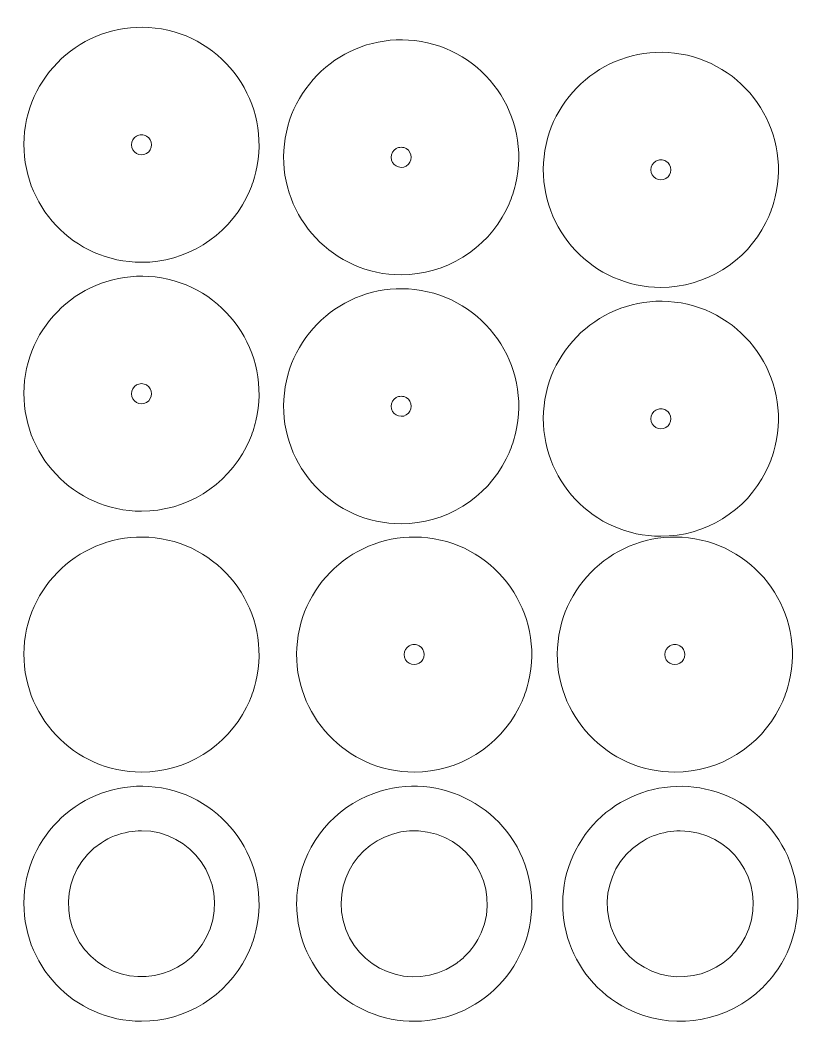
# Model space of a CAD drawing. Header units: centimetres. Extents: x -85 to 118, y -38 to 74.
# Drawn here: x 26.34 to 49.99, y 42.8 to 72.86 of the extents above; entities that cross this region are included whole.
import ezdxf

# ---------------------------------------------------------------- set-up
doc = ezdxf.new("R2010")
doc.units = ezdxf.units.CM
doc.header["$MEASUREMENT"] = 0

msp = doc.modelspace()

# ---------------------------------------------------------------- linework, layer by layer
at = {"lineweight": 9}
for points, knots in [([(33.16001, 67.76557), (33.24178, 67.97172), (33.29984, 68.12599), (33.35172, 68.34471), (33.35172, 68.34471), (33.8342, 70.3788), (32.42865, 72.3844), (30.35272, 72.62794), (30.35272, 72.62794), (28.35866, 72.86188), (26.56916, 71.36112), (26.45245, 69.3553), (26.45245, 69.3553), (26.33577, 67.34988), (27.93759, 65.65199), (29.94642, 65.65199), (29.94642, 65.65199), (31.26616, 65.65199), (32.48167, 66.40171), (33.07404, 67.58105), (33.07404, 67.58105), (33.07404, 67.58105), (33.16001, 67.76557), (33.16001, 67.76557)], [0, 0, 0, 0, 0.14285714, 0.14285714, 0.14285714, 0.14285714, 0.28571429, 0.28571429, 0.28571429, 0.28571429, 0.42857143, 0.42857143, 0.42857143, 0.42857143, 0.57142857, 0.57142857, 0.57142857, 0.57142857, 0.71428571, 0.71428571, 0.71428571, 0.71428571, 1, 1, 1, 1]), ([(40.89122, 67.39253), (40.97299, 67.59868), (41.03105, 67.75295), (41.08293, 67.97167), (41.08293, 67.97167), (41.56541, 70.00576), (40.15986, 72.01136), (38.08393, 72.2549), (38.08393, 72.2549), (36.08987, 72.48884), (34.30037, 70.98808), (34.18366, 68.98226), (34.18366, 68.98226), (34.06698, 66.97684), (35.6688, 65.27895), (37.67763, 65.27895), (37.67763, 65.27895), (38.99737, 65.27895), (40.21288, 66.02867), (40.80525, 67.20801), (40.80525, 67.20801), (40.80525, 67.20801), (40.89122, 67.39253), (40.89122, 67.39253)], [0, 0, 0, 0, 0.14285714, 0.14285714, 0.14285714, 0.14285714, 0.28571429, 0.28571429, 0.28571429, 0.28571429, 0.42857143, 0.42857143, 0.42857143, 0.42857143, 0.57142857, 0.57142857, 0.57142857, 0.57142857, 0.71428571, 0.71428571, 0.71428571, 0.71428571, 1, 1, 1, 1]), ([(48.62243, 67.01949), (48.7042, 67.22564), (48.76226, 67.37991), (48.81414, 67.59863), (48.81414, 67.59863), (49.29662, 69.63272), (47.89107, 71.63832), (45.81514, 71.88186), (45.81514, 71.88186), (43.82108, 72.1158), (42.03158, 70.61504), (41.91487, 68.60922), (41.91487, 68.60922), (41.79819, 66.6038), (43.40001, 64.90591), (45.40884, 64.90591), (45.40884, 64.90591), (46.72858, 64.90591), (47.94409, 65.65563), (48.53646, 66.83497), (48.53646, 66.83497), (48.53646, 66.83497), (48.62243, 67.01949), (48.62243, 67.01949)], [0, 0, 0, 0, 0.14285714, 0.14285714, 0.14285714, 0.14285714, 0.28571429, 0.28571429, 0.28571429, 0.28571429, 0.42857143, 0.42857143, 0.42857143, 0.42857143, 0.57142857, 0.57142857, 0.57142857, 0.57142857, 0.71428571, 0.71428571, 0.71428571, 0.71428571, 1, 1, 1, 1]), ([(29.94642, 69.45176), (29.99761, 69.44502), (30.04625, 69.44053), (30.09641, 69.41157), (30.09641, 69.41157), (30.29402, 69.29748), (30.29401, 69.00606), (30.09641, 68.89199), (30.09641, 68.89199), (29.89877, 68.77789), (29.64643, 68.92365), (29.64643, 69.15178), (29.64643, 69.15178), (29.64643, 69.25326), (29.70854, 69.36083), (29.79642, 69.41157), (29.79642, 69.41157), (29.84657, 69.44052), (29.89524, 69.44502), (29.94642, 69.45176)], [0, 0, 0, 0, 0.16666667, 0.16666667, 0.16666667, 0.16666667, 0.33333333, 0.33333333, 0.33333333, 0.33333333, 0.5, 0.5, 0.5, 0.5, 0.66666667, 0.66666667, 0.66666667, 0.66666667, 1, 1, 1, 1]), ([(37.67763, 69.07872), (37.72882, 69.07198), (37.77746, 69.06749), (37.82762, 69.03853), (37.82762, 69.03853), (38.02523, 68.92444), (38.02522, 68.63302), (37.82762, 68.51895), (37.82762, 68.51895), (37.62998, 68.40485), (37.37764, 68.55061), (37.37764, 68.77874), (37.37764, 68.77874), (37.37764, 68.88022), (37.43975, 68.98779), (37.52763, 69.03853), (37.52763, 69.03853), (37.57778, 69.06748), (37.62645, 69.07198), (37.67763, 69.07872)], [0, 0, 0, 0, 0.16666667, 0.16666667, 0.16666667, 0.16666667, 0.33333333, 0.33333333, 0.33333333, 0.33333333, 0.5, 0.5, 0.5, 0.5, 0.66666667, 0.66666667, 0.66666667, 0.66666667, 1, 1, 1, 1]), ([(45.40884, 68.70568), (45.46003, 68.69894), (45.50867, 68.69445), (45.55883, 68.66549), (45.55883, 68.66549), (45.75644, 68.5514), (45.75643, 68.25998), (45.55883, 68.14591), (45.55883, 68.14591), (45.36119, 68.03181), (45.10885, 68.17757), (45.10885, 68.4057), (45.10885, 68.4057), (45.10885, 68.50718), (45.17096, 68.61475), (45.25884, 68.66549), (45.25884, 68.66549), (45.30899, 68.69444), (45.35766, 68.69894), (45.40884, 68.70568)], [0, 0, 0, 0, 0.16666667, 0.16666667, 0.16666667, 0.16666667, 0.33333333, 0.33333333, 0.33333333, 0.33333333, 0.5, 0.5, 0.5, 0.5, 0.66666667, 0.66666667, 0.66666667, 0.66666667, 1, 1, 1, 1]), ([(33.16001, 60.35214), (33.24178, 60.55829), (33.29984, 60.71256), (33.35172, 60.93128), (33.35172, 60.93128), (33.8342, 62.96537), (32.42865, 64.97097), (30.35272, 65.21451), (30.35272, 65.21451), (28.35866, 65.44845), (26.56916, 63.94769), (26.45245, 61.94187), (26.45245, 61.94187), (26.33577, 59.93645), (27.93759, 58.23856), (29.94642, 58.23856), (29.94642, 58.23856), (31.26616, 58.23856), (32.48167, 58.98828), (33.07404, 60.16762), (33.07404, 60.16762), (33.07404, 60.16762), (33.16001, 60.35214), (33.16001, 60.35214)], [0, 0, 0, 0, 0.14285714, 0.14285714, 0.14285714, 0.14285714, 0.28571429, 0.28571429, 0.28571429, 0.28571429, 0.42857143, 0.42857143, 0.42857143, 0.42857143, 0.57142857, 0.57142857, 0.57142857, 0.57142857, 0.71428571, 0.71428571, 0.71428571, 0.71428571, 1, 1, 1, 1]), ([(40.89122, 59.9791), (40.97299, 60.18525), (41.03105, 60.33952), (41.08293, 60.55824), (41.08293, 60.55824), (41.56541, 62.59233), (40.15986, 64.59793), (38.08393, 64.84147), (38.08393, 64.84147), (36.08987, 65.07541), (34.30037, 63.57465), (34.18366, 61.56883), (34.18366, 61.56883), (34.06698, 59.56341), (35.6688, 57.86552), (37.67763, 57.86552), (37.67763, 57.86552), (38.99737, 57.86552), (40.21288, 58.61524), (40.80525, 59.79458), (40.80525, 59.79458), (40.80525, 59.79458), (40.89122, 59.9791), (40.89122, 59.9791)], [0, 0, 0, 0, 0.14285714, 0.14285714, 0.14285714, 0.14285714, 0.28571429, 0.28571429, 0.28571429, 0.28571429, 0.42857143, 0.42857143, 0.42857143, 0.42857143, 0.57142857, 0.57142857, 0.57142857, 0.57142857, 0.71428571, 0.71428571, 0.71428571, 0.71428571, 1, 1, 1, 1]), ([(48.62243, 59.60606), (48.7042, 59.81221), (48.76226, 59.96648), (48.81414, 60.1852), (48.81414, 60.1852), (49.29662, 62.21929), (47.89107, 64.22489), (45.81514, 64.46843), (45.81514, 64.46843), (43.82108, 64.70237), (42.03158, 63.20161), (41.91487, 61.19579), (41.91487, 61.19579), (41.79819, 59.19037), (43.40001, 57.49248), (45.40884, 57.49248), (45.40884, 57.49248), (46.72858, 57.49248), (47.94409, 58.2422), (48.53646, 59.42154), (48.53646, 59.42154), (48.53646, 59.42154), (48.62243, 59.60606), (48.62243, 59.60606)], [0, 0, 0, 0, 0.14285714, 0.14285714, 0.14285714, 0.14285714, 0.28571429, 0.28571429, 0.28571429, 0.28571429, 0.42857143, 0.42857143, 0.42857143, 0.42857143, 0.57142857, 0.57142857, 0.57142857, 0.57142857, 0.71428571, 0.71428571, 0.71428571, 0.71428571, 1, 1, 1, 1]), ([(29.94642, 62.03833), (29.99761, 62.03159), (30.04625, 62.0271), (30.09641, 61.99814), (30.09641, 61.99814), (30.29402, 61.88405), (30.29401, 61.59263), (30.09641, 61.47856), (30.09641, 61.47856), (29.89877, 61.36446), (29.64643, 61.51022), (29.64643, 61.73835), (29.64643, 61.73835), (29.64643, 61.83983), (29.70854, 61.9474), (29.79642, 61.99814), (29.79642, 61.99814), (29.84657, 62.02709), (29.89524, 62.03159), (29.94642, 62.03833)], [0, 0, 0, 0, 0.16666667, 0.16666667, 0.16666667, 0.16666667, 0.33333333, 0.33333333, 0.33333333, 0.33333333, 0.5, 0.5, 0.5, 0.5, 0.66666667, 0.66666667, 0.66666667, 0.66666667, 1, 1, 1, 1]), ([(37.67763, 61.66529), (37.72882, 61.65855), (37.77746, 61.65406), (37.82762, 61.6251), (37.82762, 61.6251), (38.02523, 61.51101), (38.02522, 61.21959), (37.82762, 61.10552), (37.82762, 61.10552), (37.62998, 60.99142), (37.37764, 61.13718), (37.37764, 61.36531), (37.37764, 61.36531), (37.37764, 61.46679), (37.43975, 61.57436), (37.52763, 61.6251), (37.52763, 61.6251), (37.57778, 61.65405), (37.62645, 61.65855), (37.67763, 61.66529)], [0, 0, 0, 0, 0.16666667, 0.16666667, 0.16666667, 0.16666667, 0.33333333, 0.33333333, 0.33333333, 0.33333333, 0.5, 0.5, 0.5, 0.5, 0.66666667, 0.66666667, 0.66666667, 0.66666667, 1, 1, 1, 1]), ([(45.40884, 61.29225), (45.46003, 61.28551), (45.50867, 61.28102), (45.55883, 61.25206), (45.55883, 61.25206), (45.75644, 61.13797), (45.75643, 60.84655), (45.55883, 60.73248), (45.55883, 60.73248), (45.36119, 60.61838), (45.10885, 60.76414), (45.10885, 60.99227), (45.10885, 60.99227), (45.10885, 61.09375), (45.17096, 61.20132), (45.25884, 61.25206), (45.25884, 61.25206), (45.30899, 61.28101), (45.35766, 61.28551), (45.40884, 61.29225)], [0, 0, 0, 0, 0.16666667, 0.16666667, 0.16666667, 0.16666667, 0.33333333, 0.33333333, 0.33333333, 0.33333333, 0.5, 0.5, 0.5, 0.5, 0.66666667, 0.66666667, 0.66666667, 0.66666667, 1, 1, 1, 1]), ([(33.16001, 52.58469), (33.24178, 52.79084), (33.29984, 52.9451), (33.35172, 53.16382), (33.35172, 53.16382), (33.8342, 55.19791), (32.42866, 57.2035), (30.35273, 57.44705), (30.35273, 57.44705), (28.3587, 57.68099), (26.56916, 56.18029), (26.45245, 54.17441), (26.45245, 54.17441), (26.33577, 52.16899), (27.93759, 50.4711), (29.94642, 50.4711), (29.94642, 50.4711), (31.26616, 50.4711), (32.48167, 51.22083), (33.07404, 52.40016), (33.07404, 52.40016), (33.07404, 52.40016), (33.16001, 52.58469), (33.16001, 52.58469)], [0, 0, 0, 0, 0.14285714, 0.14285714, 0.14285714, 0.14285714, 0.28571429, 0.28571429, 0.28571429, 0.28571429, 0.42857143, 0.42857143, 0.42857143, 0.42857143, 0.57142857, 0.57142857, 0.57142857, 0.57142857, 0.71428571, 0.71428571, 0.71428571, 0.71428571, 1, 1, 1, 1]), ([(41.27787, 52.58468), (41.35964, 52.79083), (41.4177, 52.9451), (41.46958, 53.16382), (41.46958, 53.16382), (41.95207, 55.19794), (40.54653, 57.20345), (38.47059, 57.44705), (38.47059, 57.44705), (36.47668, 57.68102), (34.68702, 56.18032), (34.57031, 54.17441), (34.57031, 54.17441), (34.45363, 52.169), (36.05545, 50.47109), (38.06428, 50.47109), (38.06428, 50.47109), (39.38402, 50.47109), (40.59953, 51.22083), (41.1919, 52.40016), (41.1919, 52.40016), (41.1919, 52.40016), (41.27787, 52.58468), (41.27787, 52.58468)], [0, 0, 0, 0, 0.14285714, 0.14285714, 0.14285714, 0.14285714, 0.28571429, 0.28571429, 0.28571429, 0.28571429, 0.42857143, 0.42857143, 0.42857143, 0.42857143, 0.57142857, 0.57142857, 0.57142857, 0.57142857, 0.71428571, 0.71428571, 0.71428571, 0.71428571, 1, 1, 1, 1]), ([(49.0388, 52.58468), (49.12057, 52.79083), (49.17863, 52.9451), (49.23051, 53.16382), (49.23051, 53.16382), (49.71299, 55.19791), (48.30744, 57.20351), (46.23151, 57.44705), (46.23151, 57.44705), (44.23745, 57.68099), (42.44795, 56.18023), (42.33124, 54.17441), (42.33124, 54.17441), (42.21456, 52.16899), (43.81638, 50.4711), (45.82521, 50.4711), (45.82521, 50.4711), (47.14495, 50.4711), (48.36046, 51.22082), (48.95283, 52.40016), (48.95283, 52.40016), (48.95283, 52.40016), (49.0388, 52.58468), (49.0388, 52.58468)], [0, 0, 0, 0, 0.14285714, 0.14285714, 0.14285714, 0.14285714, 0.28571429, 0.28571429, 0.28571429, 0.28571429, 0.42857143, 0.42857143, 0.42857143, 0.42857143, 0.57142857, 0.57142857, 0.57142857, 0.57142857, 0.71428571, 0.71428571, 0.71428571, 0.71428571, 1, 1, 1, 1]), ([(38.06428, 54.27087), (38.11547, 54.26413), (38.16411, 54.25964), (38.21427, 54.23068), (38.21427, 54.23068), (38.41187, 54.1166), (38.41187, 53.82518), (38.21427, 53.7111), (38.21427, 53.7111), (38.01664, 53.597), (37.7643, 53.74274), (37.7643, 53.97089), (37.7643, 53.97089), (37.7643, 54.07238), (37.8264, 54.17994), (37.91429, 54.23068), (37.91429, 54.23068), (37.96445, 54.25964), (38.01309, 54.26413), (38.06428, 54.27087)], [0, 0, 0, 0, 0.16666667, 0.16666667, 0.16666667, 0.16666667, 0.33333333, 0.33333333, 0.33333333, 0.33333333, 0.5, 0.5, 0.5, 0.5, 0.66666667, 0.66666667, 0.66666667, 0.66666667, 1, 1, 1, 1]), ([(45.82521, 54.27087), (45.8764, 54.26413), (45.92504, 54.25964), (45.9752, 54.23068), (45.9752, 54.23068), (46.17281, 54.11659), (46.1728, 53.82517), (45.9752, 53.7111), (45.9752, 53.7111), (45.77756, 53.597), (45.52522, 53.74276), (45.52522, 53.97089), (45.52522, 53.97089), (45.52522, 54.07237), (45.58733, 54.17994), (45.67521, 54.23068), (45.67521, 54.23068), (45.72536, 54.25963), (45.77403, 54.26413), (45.82521, 54.27087)], [0, 0, 0, 0, 0.16666667, 0.16666667, 0.16666667, 0.16666667, 0.33333333, 0.33333333, 0.33333333, 0.33333333, 0.5, 0.5, 0.5, 0.5, 0.66666667, 0.66666667, 0.66666667, 0.66666667, 1, 1, 1, 1]), ([(34.58812, 46.95434), (34.56878, 46.73414), (34.5573, 46.56815), (34.57031, 46.34451), (34.57031, 46.34451), (34.68701, 44.33876), (36.47646, 42.83792), (38.47059, 43.07187), (38.47059, 43.07187), (40.54652, 43.31542), (41.95206, 45.32101), (41.46958, 47.3551), (41.46958, 47.3551), (40.98715, 49.38898), (38.83298, 50.55111), (36.8673, 49.83668), (36.8673, 49.83668), (35.69526, 49.4107), (34.83478, 48.38327), (34.61774, 47.15574), (34.61774, 47.15574), (34.61774, 47.15574), (34.58812, 46.95434), (34.58812, 46.95434)], [0, 0, 0, 0, 0.14285714, 0.14285714, 0.14285714, 0.14285714, 0.28571429, 0.28571429, 0.28571429, 0.28571429, 0.42857143, 0.42857143, 0.42857143, 0.42857143, 0.57142857, 0.57142857, 0.57142857, 0.57142857, 0.71428571, 0.71428571, 0.71428571, 0.71428571, 1, 1, 1, 1]), ([(48.38541, 44.00248), (48.5419, 44.15897), (48.65707, 44.27821), (48.7911, 44.45808), (48.7911, 44.45808), (49.9908, 46.0681), (49.5857, 48.36823), (47.90705, 49.47213), (47.90705, 49.47213), (46.22863, 50.57588), (43.95734, 50.03764), (42.9529, 48.29793), (42.9529, 48.29793), (41.94845, 46.55822), (42.61803, 44.3221), (44.41308, 43.42041), (44.41308, 43.42041), (45.6577, 42.79521), (47.16674, 42.97124), (48.23338, 43.86709), (48.23338, 43.86709), (48.23338, 43.86709), (48.38541, 44.00248), (48.38541, 44.00248)], [0, 0, 0, 0, 0.14285714, 0.14285714, 0.14285714, 0.14285714, 0.28571429, 0.28571429, 0.28571429, 0.28571429, 0.42857143, 0.42857143, 0.42857143, 0.42857143, 0.57142857, 0.57142857, 0.57142857, 0.57142857, 0.71428571, 0.71428571, 0.71428571, 0.71428571, 1, 1, 1, 1]), ([(33.16001, 45.16313), (33.24178, 45.3693), (33.29982, 45.52353), (33.35171, 45.74227), (33.35171, 45.74227), (33.83424, 47.77636), (32.42863, 49.78191), (30.35272, 50.0255), (30.35272, 50.0255), (28.35873, 50.25948), (26.56909, 48.75863), (26.45244, 46.75285), (26.45244, 46.75285), (26.33581, 44.74743), (27.93755, 43.04954), (29.94641, 43.04954), (29.94641, 43.04954), (31.26617, 43.04954), (32.48164, 43.79927), (33.07404, 44.9786), (33.07404, 44.9786), (33.07404, 44.9786), (33.16001, 45.16313), (33.16001, 45.16313)], [0, 0, 0, 0, 0.14285714, 0.14285714, 0.14285714, 0.14285714, 0.28571429, 0.28571429, 0.28571429, 0.28571429, 0.42857143, 0.42857143, 0.42857143, 0.42857143, 0.57142857, 0.57142857, 0.57142857, 0.57142857, 0.71428571, 0.71428571, 0.71428571, 0.71428571, 1, 1, 1, 1]), ([(29.56884, 48.69067), (29.26146, 48.62707), (29.01705, 48.5407), (28.75151, 48.36608), (28.75151, 48.36608), (27.49465, 47.53955), (27.43878, 45.70618), (28.64793, 44.80518), (28.64793, 44.80518), (29.81243, 43.93745), (31.49359, 44.44078), (31.98964, 45.80566), (31.98964, 45.80566), (32.50475, 47.223), (31.45092, 48.72375), (29.94641, 48.72375), (29.94641, 48.72375), (29.80597, 48.72375), (29.70586, 48.71081), (29.56884, 48.69067)], [0, 0, 0, 0, 0.16666667, 0.16666667, 0.16666667, 0.16666667, 0.33333333, 0.33333333, 0.33333333, 0.33333333, 0.5, 0.5, 0.5, 0.5, 0.66666667, 0.66666667, 0.66666667, 0.66666667, 1, 1, 1, 1]), ([(39.55638, 44.96649), (39.77817, 45.18826), (39.93522, 45.39511), (40.06088, 45.68678), (40.06088, 45.68678), (40.6575, 47.07155), (39.69258, 48.63142), (38.19072, 48.71882), (38.19072, 48.71882), (36.74048, 48.80321), (35.61326, 47.46019), (35.94857, 46.0466), (35.94857, 46.0466), (36.29647, 44.57996), (38.00182, 43.90439), (39.25918, 44.73129), (39.25918, 44.73129), (39.37553, 44.8078), (39.45379, 44.87512), (39.55638, 44.96649)], [0, 0, 0, 0, 0.16666667, 0.16666667, 0.16666667, 0.16666667, 0.33333333, 0.33333333, 0.33333333, 0.33333333, 0.5, 0.5, 0.5, 0.5, 0.66666667, 0.66666667, 0.66666667, 0.66666667, 1, 1, 1, 1]), ([(45.60625, 48.68936), (45.29888, 48.62576), (45.05445, 48.53939), (44.78892, 48.36477), (44.78892, 48.36477), (43.53201, 47.53817), (43.47622, 45.70485), (44.68534, 44.80387), (44.68534, 44.80387), (45.84983, 43.93614), (47.531, 44.43947), (48.02705, 45.80435), (48.02705, 45.80435), (48.54215, 47.22165), (47.48837, 48.72244), (45.98382, 48.72244), (45.98382, 48.72244), (45.84338, 48.72244), (45.74328, 48.7095), (45.60625, 48.68936)], [0, 0, 0, 0, 0.16666667, 0.16666667, 0.16666667, 0.16666667, 0.33333333, 0.33333333, 0.33333333, 0.33333333, 0.5, 0.5, 0.5, 0.5, 0.66666667, 0.66666667, 0.66666667, 0.66666667, 1, 1, 1, 1])]:
    msp.add_open_spline(points, degree=3, knots=knots, dxfattribs=at)

doc.saveas('drawing.dxf')
